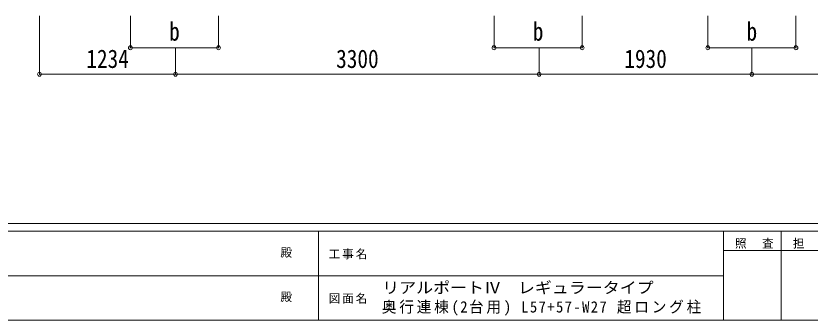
# Model space of a CAD drawing. Units: millimetres at full size. Extents: x -9783 to 9892, y -6828 to 6752.
# Drawn here: x -3215 to 3992, y -6828 to -4070 of the extents above; entities that cross this region are included whole.
import ezdxf
from ezdxf.enums import TextEntityAlignment as Align

# ---------------------------------------------------------------- set-up
doc = ezdxf.new("R2010")
doc.units = ezdxf.units.MM
doc.header["$LTSCALE"] = 35
doc.header["$PDMODE"] = 32
doc.header["$PDSIZE"] = 35
doc.layers.add('0-A_寸法', color=6, linetype='Continuous', lineweight=9)
doc.layers.add('F-0_240', color=7, linetype='Continuous', lineweight=9)
doc.styles.add('ＭＳ ゴシック', font='')
doc.styles.get('ＭＳ ゴシック').set_extended_font_data('MS Gothic')

msp = doc.modelspace()

# ---------------------------------------------------------------- linework, layer by layer
at = {"layer": '0-A_寸法'}
for p, q in [((-3000.24, -4598.66), (-3000.24, -4069.72)), ((-2176.04, -4358.69), (-2176.04, -4069.72)), ((-1376.04, -4358.69), (-1376.04, -4069.72)), ((1123.96, -4358.69), (1123.96, -4069.72)), ((1923.96, -4358.69), (1923.96, -4069.72)), ((3063.76, -4358.69), (3063.76, -4069.72)), ((3863.76, -4358.69), (3863.76, -4069.72)), ((-2176.04, -4358.69), (-1376.04, -4358.69)), ((-1766.24, -4598.66), (-1766.24, -4358.69)), ((1123.96, -4358.69), (1923.96, -4358.69)), ((1533.76, -4598.66), (1533.76, -4358.69)), ((3063.76, -4358.69), (3863.76, -4358.69)), ((3463.76, -4598.66), (3463.76, -4358.69)), ((3463.76, -4598.66), (3463.76, -4358.69)), ((-3000.24, -4598.66), (-1766.24, -4598.66)), ((-1766.24, -4598.66), (1533.76, -4598.66)), ((1533.76, -4598.66), (3463.76, -4598.66)), ((3463.76, -4598.66), (7261.76, -4598.66))]:
    msp.add_line(p, q, dxfattribs=at)
for p in [(-2176.04, -4358.69), (-1376.04, -4358.69), (1123.96, -4358.69), (1923.96, -4358.69), (3063.76, -4358.69), (3863.76, -4358.69), (-3000.24, -4598.66), (-1766.24, -4598.66), (1533.76, -4598.66), (3463.76, -4598.66)]:
    msp.add_point(p, dxfattribs=at)
at = {"layer": 'F-0_240', "color": 5}
for p, q in [((-9783.03, -5953.1), (9396.97, -5953.1)), ((-9783.03, -6023.1), (6285.75, -6023.1)), ((-469.25, -6023.1), (-469.25, -6828.1)), ((3205.75, -6023.1), (3205.75, -6828.1)), ((3730.75, -6023.1), (3730.75, -6828.1)), ((3205.75, -6198.1), (5305.75, -6198.1)), ((-3969.25, -6425.6), (3205.75, -6425.6)), ((-9783.03, -6828.1), (9396.97, -6828.1))]:
    msp.add_line(p, q, dxfattribs=at)

# ---------------------------------------------------------------- texts
at = {"layer": '0-A_寸法', "color": 7, "style": 'ＭＳ ゴシック', "width": 0.85}
for s, p in [('b', (-1824.16, -4344.31)), ('b', (1475.84, -4344.31)), ('b', (3415.64, -4344.31)), ('1234', (-2575.74, -4591.66)), ('3300', (-308.74, -4591.66)), ('1930', (2306.26, -4591.66))]:
    msp.add_text(s, height=166.8, dxfattribs=at).set_placement(p, align=Align.BOTTOM_LEFT)
at = {"layer": 'F-0_240', "style": 'ＭＳ ゴシック'}
for p in [(-814.24, -6276.85), (-814.24, -6679.35)]:
    msp.add_text('殿', height=76.98, dxfattribs=at).set_placement(p, align=Align.BOTTOM_LEFT)
at = {"layer": 'F-0_240', "style": 'ＭＳ ゴシック', "width": 1.1}
msp.add_text('リアルポートⅣ\u3000レギュラータイプ', height=102.6, dxfattribs=at).set_placement((109.35, -6616.22), align=Align.BOTTOM_LEFT)
at = {"layer": 'F-0_240', "attachment_point": 7, "style": 'ＭＳ ゴシック'}
for s, insert, char_height in [('\\T1.17;照\u3000査', (3310.76, -6180.6), 76.98), ('\\T1.17;担\u3000当', (3835.76, -6180.6), 76.98), ('\\T1.17;工事名', (-376.96, -6276.85), 76.98), ('\\T1.17;図面名', (-376.96, -6679.35), 76.98), ('\\T1.19;\\W0.95;奥行連棟(2台用)\\~L57+57-W27\\~超ロング柱', (105.77, -6786.55), 102.6)]:
    msp.add_mtext(s, dxfattribs=dict(at, insert=insert, char_height=char_height))

doc.saveas('drawing.dxf')
